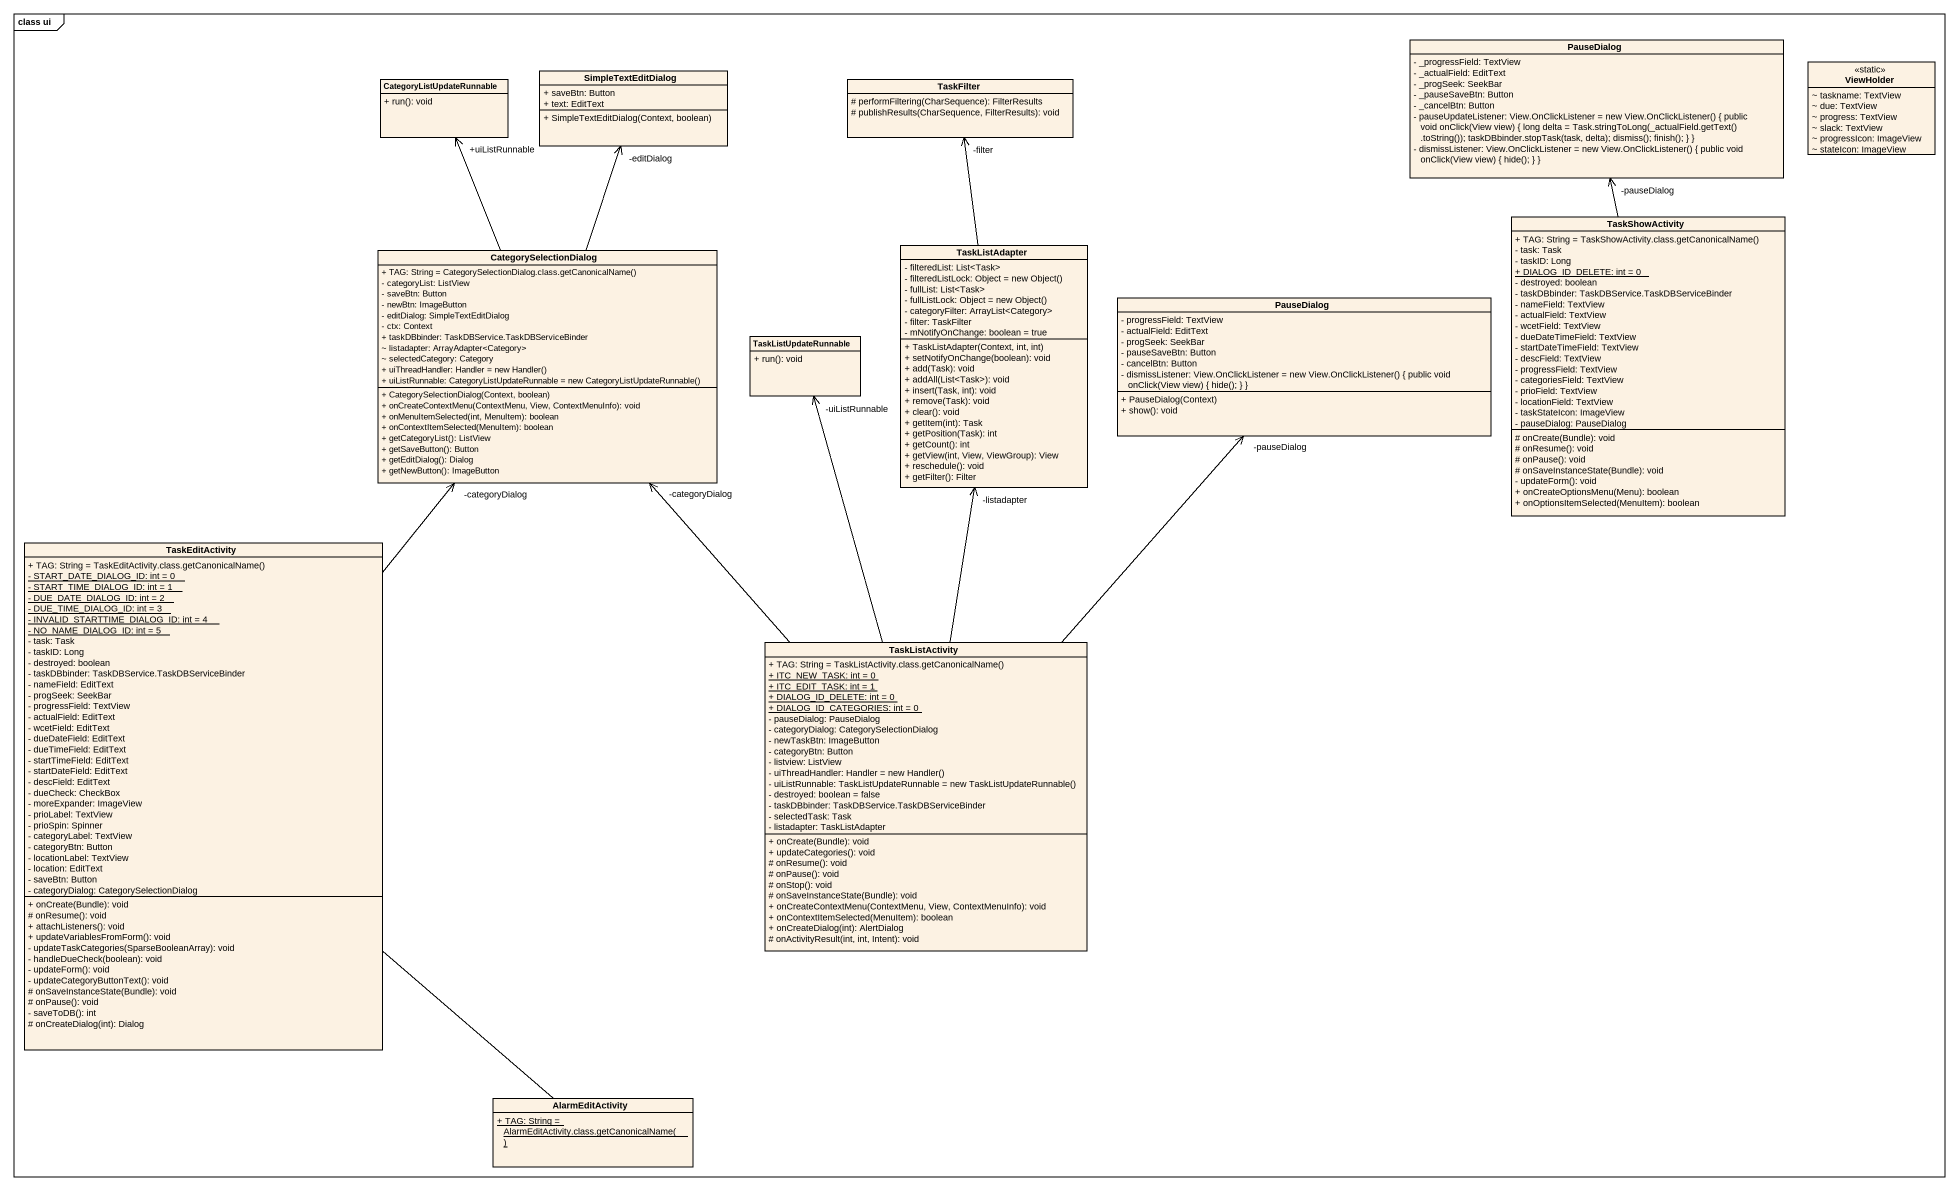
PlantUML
@startuml
mainframe class ui
hide circle
hide empty members
skinparam classAttributeIconSize 0
class PauseDialog {
  - _progressField: TextView
  - _actualField: EditText
  - _progSeek: SeekBar
  - _pauseSaveBtn: Button
  - _cancelBtn: Button
  {field} - pauseUpdateListener: View.OnClickListener = new View.OnClickListener() { public void onClick(View view) { long delta = Task.stringToLong(_actualField.getText() .toString()); taskDBbinder.stopTask(task, delta); dismiss(); finish(); } }
  {field} - dismissListener: View.OnClickListener = new View.OnClickListener() { public void onClick(View view) { hide(); } }
}
class ViewHolder <<static>> {
  ~ taskname: TextView
  ~ due: TextView
  ~ progress: TextView
  ~ slack: TextView
  ~ progressIcon: ImageView
  ~ stateIcon: ImageView
}
class CategoryListUpdateRunnable {
  + run(): void
}
class SimpleTextEditDialog {
  + saveBtn: Button
  + text: EditText
  + SimpleTextEditDialog(Context, boolean)
}
class TaskFilter {
  # performFiltering(CharSequence): FilterResults
  # publishResults(CharSequence, FilterResults): void
}
class TaskShowActivity {
  {field} + TAG: String = TaskShowActivity.class.getCanonicalName()
  - task: Task
  - taskID: Long
  {static} + DIALOG_ID_DELETE: int = 0
  - destroyed: boolean
  - taskDBbinder: TaskDBService.TaskDBServiceBinder
  - nameField: TextView
  - actualField: TextView
  - wcetField: TextView
  - dueDateTimeField: TextView
  - startDateTimeField: TextView
  - descField: TextView
  - progressField: TextView
  - categoriesField: TextView
  - prioField: TextView
  - locationField: TextView
  - taskStateIcon: ImageView
  - pauseDialog: PauseDialog
  # onCreate(Bundle): void
  # onResume(): void
  # onPause(): void
  # onSaveInstanceState(Bundle): void
  - updateForm(): void
  + onCreateOptionsMenu(Menu): boolean
  + onOptionsItemSelected(MenuItem): boolean
}
class CategorySelectionDialog {
  {field} + TAG: String = CategorySelectionDialog.class.getCanonicalName()
  - categoryList: ListView
  - saveBtn: Button
  - newBtn: ImageButton
  - editDialog: SimpleTextEditDialog
  - ctx: Context
  + taskDBbinder: TaskDBService.TaskDBServiceBinder
  ~ listadapter: ArrayAdapter<Category>
  ~ selectedCategory: Category
  {field} + uiThreadHandler: Handler = new Handler()
  {field} + uiListRunnable: CategoryListUpdateRunnable = new CategoryListUpdateRunnable()
  + CategorySelectionDialog(Context, boolean)
  + onCreateContextMenu(ContextMenu, View, ContextMenuInfo): void
  + onMenuItemSelected(int, MenuItem): boolean
  + onContextItemSelected(MenuItem): boolean
  + getCategoryList(): ListView
  + getSaveButton(): Button
  + getEditDialog(): Dialog
  + getNewButton(): ImageButton
}
class TaskListAdapter {
  - filteredList: List<Task>
  {field} - filteredListLock: Object = new Object()
  - fullList: List<Task>
  {field} - fullListLock: Object = new Object()
  - categoryFilter: ArrayList<Category>
  - filter: TaskFilter
  - mNotifyOnChange: boolean = true
  + TaskListAdapter(Context, int, int)
  + setNotifyOnChange(boolean): void
  + add(Task): void
  + addAll(List<Task>): void
  + insert(Task, int): void
  + remove(Task): void
  + clear(): void
  + getItem(int): Task
  + getPosition(Task): int
  + getCount(): int
  + getView(int, View, ViewGroup): View
  + reschedule(): void
  + getFilter(): Filter
}
class "PauseDialog" as PauseDialog_2 {
  - progressField: TextView
  - actualField: EditText
  - progSeek: SeekBar
  - pauseSaveBtn: Button
  - cancelBtn: Button
  {field} - dismissListener: View.OnClickListener = new View.OnClickListener() { public void onClick(View view) { hide(); } }
  + PauseDialog(Context)
  + show(): void
}
class TaskListUpdateRunnable {
  + run(): void
}
class TaskEditActivity {
  {field} + TAG: String = TaskEditActivity.class.getCanonicalName()
  {static} - START_DATE_DIALOG_ID: int = 0
  {static} - START_TIME_DIALOG_ID: int = 1
  {static} - DUE_DATE_DIALOG_ID: int = 2
  {static} - DUE_TIME_DIALOG_ID: int = 3
  {static} - INVALID_STARTTIME_DIALOG_ID: int = 4
  {static} - NO_NAME_DIALOG_ID: int = 5
  - task: Task
  - taskID: Long
  - destroyed: boolean
  - taskDBbinder: TaskDBService.TaskDBServiceBinder
  - nameField: EditText
  - progSeek: SeekBar
  - progressField: TextView
  - actualField: EditText
  - wcetField: EditText
  - dueDateField: EditText
  - dueTimeField: EditText
  - startTimeField: EditText
  - startDateField: EditText
  - descField: EditText
  - dueCheck: CheckBox
  - moreExpander: ImageView
  - prioLabel: TextView
  - prioSpin: Spinner
  - categoryLabel: TextView
  - categoryBtn: Button
  - locationLabel: TextView
  - location: EditText
  - saveBtn: Button
  - categoryDialog: CategorySelectionDialog
  + onCreate(Bundle): void
  # onResume(): void
  + attachListeners(): void
  + updateVariablesFromForm(): void
  - updateTaskCategories(SparseBooleanArray): void
  - handleDueCheck(boolean): void
  - updateForm(): void
  - updateCategoryButtonText(): void
  # onSaveInstanceState(Bundle): void
  # onPause(): void
  - saveToDB(): int
  # onCreateDialog(int): Dialog
}
class TaskListActivity {
  {field} + TAG: String = TaskListActivity.class.getCanonicalName()
  {static} + ITC_NEW_TASK: int = 0
  {static} + ITC_EDIT_TASK: int = 1
  {static} + DIALOG_ID_DELETE: int = 0
  {static} + DIALOG_ID_CATEGORIES: int = 0
  - pauseDialog: PauseDialog
  - categoryDialog: CategorySelectionDialog
  - newTaskBtn: ImageButton
  - categoryBtn: Button
  - listview: ListView
  {field} - uiThreadHandler: Handler = new Handler()
  {field} - uiListRunnable: TaskListUpdateRunnable = new TaskListUpdateRunnable()
  - destroyed: boolean = false
  - taskDBbinder: TaskDBService.TaskDBServiceBinder
  - selectedTask: Task
  - listadapter: TaskListAdapter
  + onCreate(Bundle): void
  + updateCategories(): void
  # onResume(): void
  # onPause(): void
  # onStop(): void
  # onSaveInstanceState(Bundle): void
  + onCreateContextMenu(ContextMenu, View, ContextMenuInfo): void
  + onContextItemSelected(MenuItem): boolean
  + onCreateDialog(int): AlertDialog
  # onActivityResult(int, int, Intent): void
}
class AlarmEditActivity {
  {static} {field} + TAG: String = AlarmEditActivity.class.getCanonicalName()
}
TaskShowActivity -up-> "-pauseDialog" PauseDialog
CategorySelectionDialog -up-> "+uiListRunnable" CategoryListUpdateRunnable
CategorySelectionDialog -up-> "-editDialog" SimpleTextEditDialog
TaskListAdapter -up-> "-filter" TaskFilter
TaskEditActivity -up-> "-categoryDialog" CategorySelectionDialog
TaskListActivity -up-> "-categoryDialog" CategorySelectionDialog
TaskListActivity -up-> "-listadapter" TaskListAdapter
TaskListActivity -up-> "-pauseDialog" PauseDialog_2
TaskListActivity -up-> "-uiListRunnable" TaskListUpdateRunnable
AlarmEditActivity -up- TaskEditActivity
@enduml
